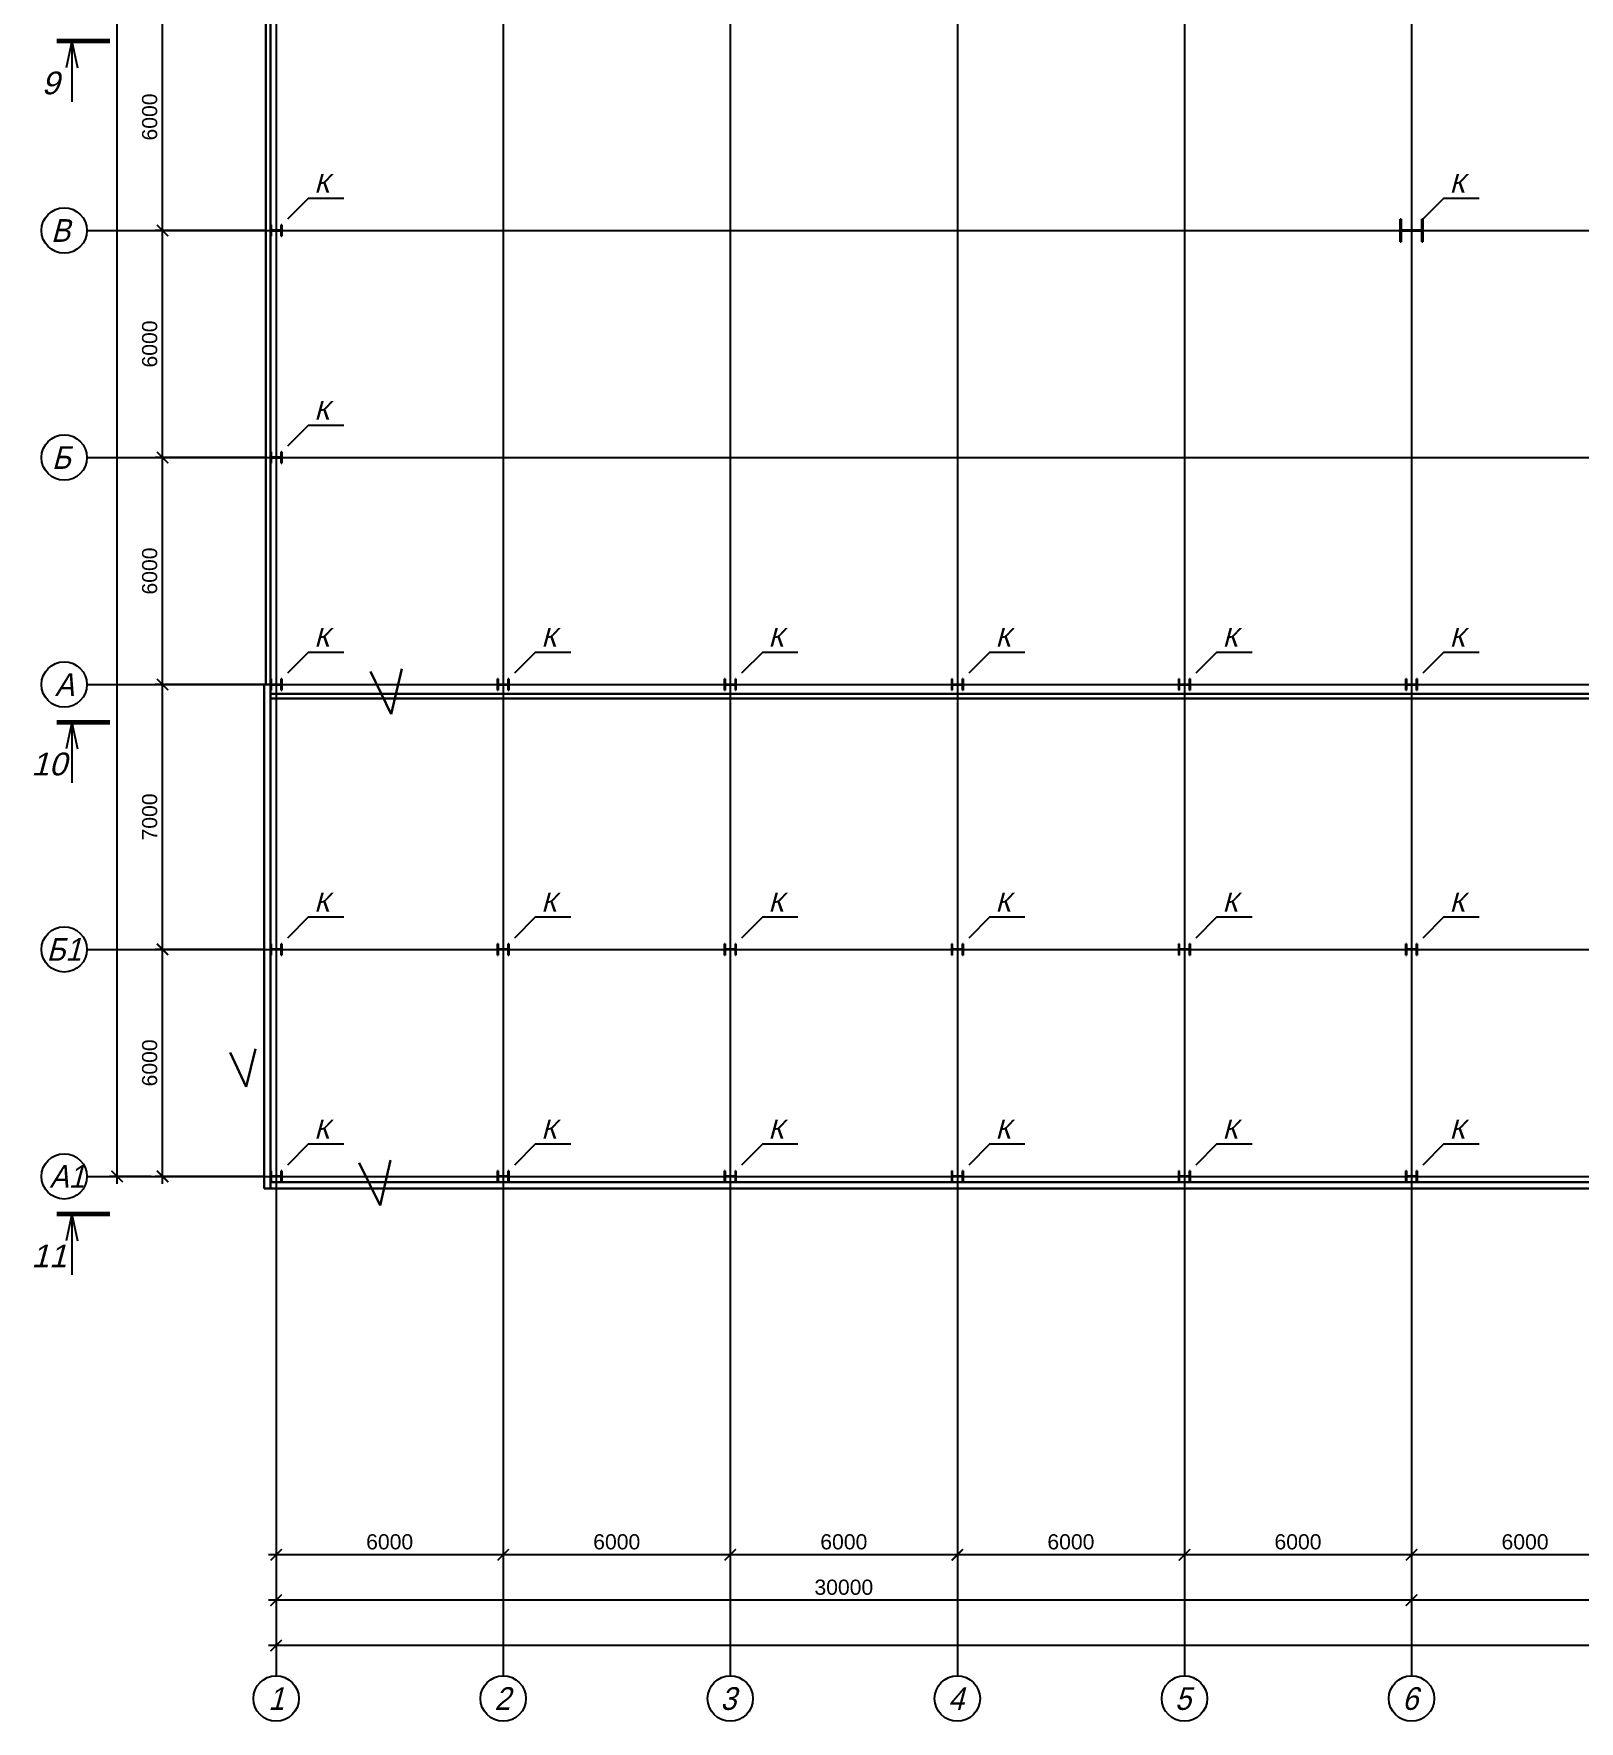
# Model space of a CAD drawing. Header units: millimetres. Extents: x -25736 to -23046, y 7958 to 9460.
# Drawn here: x -24009.4 to -23805.2, y 9024.2 to 9247.2 of the extents above; entities that cross this region are included whole.
import ezdxf

# ---------------------------------------------------------------- set-up
doc = ezdxf.new("R2010")
doc.units = ezdxf.units.MM
doc.linetypes.add('CENTER', pattern=[50.8, 31.75, -6.35, 6.35, -6.35])
doc.layers.get('0').update_dxf_attribs({"lineweight": 30})
doc.layers.add('основной', color=7, linetype='Continuous', lineweight=30)
doc.layers.add('Размеры', color=140, linetype='Continuous')
doc.styles.get("Standard").update_dxf_attribs({"font": 'ARIALUNI.TTF'})
doc.styles.add('Standart (сжат) 0.9', font='ARIALUNI.TTF', dxfattribs={"width": 0.9, "height": 300})
doc.styles.add('для модели', font='ARIALUNI.TTF', dxfattribs={"height": 200})

# ---------------------------------------------------------------- blocks, each defined once
blk = doc.blocks.new('_ArchTick')
at = {"color": 0, "lineweight": 40, "const_width": 0.15}
blk.add_lwpolyline([(-0.5, -0.5), (0.5, 0.5)], dxfattribs=at)

msp = doc.modelspace()

# ---------------------------------------------------------------- linework, layer by layer
at = {"layer": 'основной', "color": 3}
for p, q in [((-23978.72, 9432.503), (-23978.72, 9161.153)), ((-23978.12, 9432.503), (-23978.12, 9161.153)), ((-23978.97, 9094.553), (-23978.97, 9161.153)), ((-23978.97, 9161.153), (-23978.12, 9161.153)), ((-23978.12, 9094.553), (-23978.12, 9161.153)), ((-23978.12, 9159.903), (-23676.62, 9159.903)), ((-23978.12, 9159.303), (-23676.02, 9159.303)), ((-23978.97, 9094.553), (-23614.37, 9094.553)), ((-23978.12, 9095.403), (-23614.37, 9095.403))]:
    msp.add_line(p, q, dxfattribs=at)
at = {"layer": 'основной'}
for p, q in [((-23978.12, 9220.403), (-23978.12, 9221.903)), ((-23978.12, 9221.903), (-23978.045, 9221.903)), ((-23978.045, 9221.903), (-23978.045, 9221.253)), ((-23978.045, 9221.053), (-23978.045, 9220.403)), ((-23977.97, 9221.178), (-23976.77, 9221.178)), ((-23976.77, 9221.128), (-23977.97, 9221.128)), ((-23976.695, 9221.253), (-23976.695, 9221.903)), ((-23976.695, 9221.903), (-23976.62, 9221.903)), ((-23976.695, 9220.403), (-23976.695, 9221.053)), ((-23976.62, 9221.903), (-23976.62, 9220.403)), ((-23828.87, 9219.653), (-23828.87, 9222.653)), ((-23828.87, 9222.653), (-23828.72, 9222.653)), ((-23828.72, 9222.653), (-23828.72, 9221.353)), ((-23828.57, 9221.203), (-23826.17, 9221.203)), ((-23826.17, 9221.103), (-23828.57, 9221.103)), ((-23826.02, 9221.353), (-23826.02, 9222.653)), ((-23826.02, 9222.653), (-23825.87, 9222.653)), ((-23825.87, 9222.653), (-23825.87, 9219.653)), ((-23978.045, 9220.403), (-23978.12, 9220.403)), ((-23976.62, 9220.403), (-23976.695, 9220.403)), ((-23828.72, 9219.653), (-23828.87, 9219.653)), ((-23828.72, 9220.953), (-23828.72, 9219.653)), ((-23826.02, 9219.653), (-23826.02, 9220.953)), ((-23825.87, 9219.653), (-23826.02, 9219.653)), ((-23978.12, 9190.403), (-23978.12, 9191.903)), ((-23978.12, 9191.903), (-23978.045, 9191.903)), ((-23978.045, 9190.403), (-23978.12, 9190.403)), ((-23978.045, 9191.903), (-23978.045, 9191.253)), ((-23978.045, 9191.053), (-23978.045, 9190.403)), ((-23977.97, 9191.178), (-23976.77, 9191.178)), ((-23976.77, 9191.128), (-23977.97, 9191.128)), ((-23976.695, 9191.253), (-23976.695, 9191.903)), ((-23976.695, 9191.903), (-23976.62, 9191.903)), ((-23976.695, 9190.403), (-23976.695, 9191.053)), ((-23976.62, 9190.403), (-23976.695, 9190.403)), ((-23976.62, 9191.903), (-23976.62, 9190.403)), ((-23962.162, 9157.233), (-23960.763, 9163.244)), ((-23978.12, 9160.403), (-23978.12, 9161.903)), ((-23978.12, 9161.903), (-23978.045, 9161.903)), ((-23978.045, 9161.903), (-23978.045, 9161.253)), ((-23978.045, 9161.053), (-23978.045, 9160.403)), ((-23977.97, 9161.178), (-23976.77, 9161.178)), ((-23976.77, 9161.128), (-23977.97, 9161.128)), ((-23976.695, 9161.253), (-23976.695, 9161.903)), ((-23976.695, 9161.903), (-23976.62, 9161.903)), ((-23976.695, 9160.403), (-23976.695, 9161.053)), ((-23976.62, 9161.903), (-23976.62, 9160.403)), ((-23964.908, 9162.881), (-23962.162, 9157.233)), ((-23948.12, 9160.403), (-23948.12, 9161.903)), ((-23948.12, 9161.903), (-23948.045, 9161.903)), ((-23948.045, 9161.903), (-23948.045, 9161.253)), ((-23948.045, 9161.053), (-23948.045, 9160.403)), ((-23947.97, 9161.178), (-23946.77, 9161.178)), ((-23946.77, 9161.128), (-23947.97, 9161.128)), ((-23946.695, 9161.253), (-23946.695, 9161.903)), ((-23946.695, 9161.903), (-23946.62, 9161.903)), ((-23946.695, 9160.403), (-23946.695, 9161.053)), ((-23946.62, 9161.903), (-23946.62, 9160.403)), ((-23918.12, 9160.403), (-23918.12, 9161.903)), ((-23918.12, 9161.903), (-23918.045, 9161.903)), ((-23918.045, 9161.903), (-23918.045, 9161.253)), ((-23918.045, 9161.053), (-23918.045, 9160.403)), ((-23917.97, 9161.178), (-23916.77, 9161.178)), ((-23916.77, 9161.128), (-23917.97, 9161.128)), ((-23916.695, 9161.253), (-23916.695, 9161.903)), ((-23916.695, 9161.903), (-23916.62, 9161.903)), ((-23916.695, 9160.403), (-23916.695, 9161.053)), ((-23916.62, 9161.903), (-23916.62, 9160.403)), ((-23888.12, 9160.403), (-23888.12, 9161.903)), ((-23888.12, 9161.903), (-23888.045, 9161.903)), ((-23888.045, 9161.903), (-23888.045, 9161.253)), ((-23888.045, 9161.053), (-23888.045, 9160.403)), ((-23887.97, 9161.178), (-23886.77, 9161.178)), ((-23886.77, 9161.128), (-23887.97, 9161.128)), ((-23886.695, 9161.253), (-23886.695, 9161.903)), ((-23886.695, 9161.903), (-23886.62, 9161.903)), ((-23886.695, 9160.403), (-23886.695, 9161.053)), ((-23886.62, 9161.903), (-23886.62, 9160.403)), ((-23858.12, 9160.403), (-23858.12, 9161.903)), ((-23858.12, 9161.903), (-23858.045, 9161.903)), ((-23858.045, 9161.903), (-23858.045, 9161.253)), ((-23858.045, 9161.053), (-23858.045, 9160.403)), ((-23857.97, 9161.178), (-23856.77, 9161.178)), ((-23856.77, 9161.128), (-23857.97, 9161.128)), ((-23856.695, 9161.253), (-23856.695, 9161.903)), ((-23856.695, 9161.903), (-23856.62, 9161.903)), ((-23856.695, 9160.403), (-23856.695, 9161.053)), ((-23856.62, 9161.903), (-23856.62, 9160.403)), ((-23828.12, 9160.403), (-23828.12, 9161.903)), ((-23828.12, 9161.903), (-23828.045, 9161.903)), ((-23828.045, 9161.903), (-23828.045, 9161.253)), ((-23828.045, 9161.053), (-23828.045, 9160.403)), ((-23827.97, 9161.178), (-23826.77, 9161.178)), ((-23826.77, 9161.128), (-23827.97, 9161.128)), ((-23826.695, 9161.253), (-23826.695, 9161.903)), ((-23826.695, 9161.903), (-23826.62, 9161.903)), ((-23826.695, 9160.403), (-23826.695, 9161.053)), ((-23826.62, 9161.903), (-23826.62, 9160.403)), ((-23978.045, 9160.403), (-23978.12, 9160.403)), ((-23976.62, 9160.403), (-23976.695, 9160.403)), ((-23948.045, 9160.403), (-23948.12, 9160.403)), ((-23946.62, 9160.403), (-23946.695, 9160.403)), ((-23918.045, 9160.403), (-23918.12, 9160.403)), ((-23916.62, 9160.403), (-23916.695, 9160.403)), ((-23888.045, 9160.403), (-23888.12, 9160.403)), ((-23886.62, 9160.403), (-23886.695, 9160.403)), ((-23858.045, 9160.403), (-23858.12, 9160.403)), ((-23856.62, 9160.403), (-23856.695, 9160.403)), ((-23828.045, 9160.403), (-23828.12, 9160.403)), ((-23826.62, 9160.403), (-23826.695, 9160.403)), ((-23978.12, 9125.403), (-23978.12, 9126.903)), ((-23978.12, 9126.903), (-23978.045, 9126.903)), ((-23978.045, 9125.403), (-23978.12, 9125.403)), ((-23978.045, 9126.903), (-23978.045, 9126.253)), ((-23978.045, 9126.053), (-23978.045, 9125.403)), ((-23977.97, 9126.178), (-23976.77, 9126.178)), ((-23976.77, 9126.128), (-23977.97, 9126.128)), ((-23976.695, 9126.253), (-23976.695, 9126.903)), ((-23976.695, 9126.903), (-23976.62, 9126.903)), ((-23976.695, 9125.403), (-23976.695, 9126.053)), ((-23976.62, 9125.403), (-23976.695, 9125.403)), ((-23976.62, 9126.903), (-23976.62, 9125.403)), ((-23948.12, 9125.403), (-23948.12, 9126.903)), ((-23948.12, 9126.903), (-23948.045, 9126.903)), ((-23948.045, 9125.403), (-23948.12, 9125.403)), ((-23948.045, 9126.903), (-23948.045, 9126.253)), ((-23948.045, 9126.053), (-23948.045, 9125.403)), ((-23947.97, 9126.178), (-23946.77, 9126.178)), ((-23946.77, 9126.128), (-23947.97, 9126.128)), ((-23946.695, 9126.253), (-23946.695, 9126.903)), ((-23946.695, 9126.903), (-23946.62, 9126.903)), ((-23946.695, 9125.403), (-23946.695, 9126.053)), ((-23946.62, 9125.403), (-23946.695, 9125.403)), ((-23946.62, 9126.903), (-23946.62, 9125.403)), ((-23918.12, 9125.403), (-23918.12, 9126.903)), ((-23918.12, 9126.903), (-23918.045, 9126.903)), ((-23918.045, 9125.403), (-23918.12, 9125.403)), ((-23918.045, 9126.903), (-23918.045, 9126.253)), ((-23918.045, 9126.053), (-23918.045, 9125.403)), ((-23917.97, 9126.178), (-23916.77, 9126.178)), ((-23916.77, 9126.128), (-23917.97, 9126.128)), ((-23916.695, 9126.253), (-23916.695, 9126.903)), ((-23916.695, 9126.903), (-23916.62, 9126.903)), ((-23916.695, 9125.403), (-23916.695, 9126.053)), ((-23916.62, 9125.403), (-23916.695, 9125.403)), ((-23916.62, 9126.903), (-23916.62, 9125.403)), ((-23888.12, 9125.403), (-23888.12, 9126.903)), ((-23888.12, 9126.903), (-23888.045, 9126.903)), ((-23888.045, 9125.403), (-23888.12, 9125.403)), ((-23888.045, 9126.903), (-23888.045, 9126.253)), ((-23888.045, 9126.053), (-23888.045, 9125.403)), ((-23887.97, 9126.178), (-23886.77, 9126.178)), ((-23886.77, 9126.128), (-23887.97, 9126.128)), ((-23886.695, 9126.253), (-23886.695, 9126.903)), ((-23886.695, 9126.903), (-23886.62, 9126.903)), ((-23886.695, 9125.403), (-23886.695, 9126.053)), ((-23886.62, 9125.403), (-23886.695, 9125.403)), ((-23886.62, 9126.903), (-23886.62, 9125.403)), ((-23858.12, 9125.403), (-23858.12, 9126.903)), ((-23858.12, 9126.903), (-23858.045, 9126.903)), ((-23858.045, 9125.403), (-23858.12, 9125.403)), ((-23858.045, 9126.903), (-23858.045, 9126.253)), ((-23858.045, 9126.053), (-23858.045, 9125.403)), ((-23857.97, 9126.178), (-23856.77, 9126.178)), ((-23856.77, 9126.128), (-23857.97, 9126.128)), ((-23856.695, 9126.253), (-23856.695, 9126.903)), ((-23856.695, 9126.903), (-23856.62, 9126.903)), ((-23856.695, 9125.403), (-23856.695, 9126.053)), ((-23856.62, 9125.403), (-23856.695, 9125.403)), ((-23856.62, 9126.903), (-23856.62, 9125.403)), ((-23828.12, 9125.403), (-23828.12, 9126.903)), ((-23828.12, 9126.903), (-23828.045, 9126.903)), ((-23828.045, 9125.403), (-23828.12, 9125.403)), ((-23828.045, 9126.903), (-23828.045, 9126.253)), ((-23828.045, 9126.053), (-23828.045, 9125.403)), ((-23827.97, 9126.178), (-23826.77, 9126.178)), ((-23826.77, 9126.128), (-23827.97, 9126.128)), ((-23826.695, 9126.253), (-23826.695, 9126.903)), ((-23826.695, 9126.903), (-23826.62, 9126.903)), ((-23826.695, 9125.403), (-23826.695, 9126.053)), ((-23826.62, 9125.403), (-23826.695, 9125.403)), ((-23826.62, 9126.903), (-23826.62, 9125.403)), ((-23983.437, 9112.534), (-23981.338, 9108.008)), ((-23981.338, 9108.008), (-23980.092, 9112.993)), ((-23978.12, 9095.403), (-23978.12, 9096.903)), ((-23978.12, 9096.903), (-23978.045, 9096.903)), ((-23978.045, 9096.903), (-23978.045, 9096.253)), ((-23977.97, 9096.178), (-23976.77, 9096.178)), ((-23976.695, 9096.253), (-23976.695, 9096.903)), ((-23976.695, 9096.903), (-23976.62, 9096.903)), ((-23976.62, 9096.903), (-23976.62, 9095.403)), ((-23966.384, 9097.951), (-23963.637, 9092.303)), ((-23963.637, 9092.303), (-23962.238, 9098.314)), ((-23948.12, 9095.403), (-23948.12, 9096.903)), ((-23948.12, 9096.903), (-23948.045, 9096.903)), ((-23948.045, 9096.903), (-23948.045, 9096.253)), ((-23947.97, 9096.178), (-23946.77, 9096.178)), ((-23946.695, 9096.253), (-23946.695, 9096.903)), ((-23946.695, 9096.903), (-23946.62, 9096.903)), ((-23946.62, 9096.903), (-23946.62, 9095.403)), ((-23918.12, 9095.403), (-23918.12, 9096.903)), ((-23918.12, 9096.903), (-23918.045, 9096.903)), ((-23918.045, 9096.903), (-23918.045, 9096.253)), ((-23917.97, 9096.178), (-23916.77, 9096.178)), ((-23916.695, 9096.253), (-23916.695, 9096.903)), ((-23916.695, 9096.903), (-23916.62, 9096.903)), ((-23916.62, 9096.903), (-23916.62, 9095.403)), ((-23888.12, 9095.403), (-23888.12, 9096.903)), ((-23888.12, 9096.903), (-23888.045, 9096.903)), ((-23888.045, 9096.903), (-23888.045, 9096.253)), ((-23887.97, 9096.178), (-23886.77, 9096.178)), ((-23886.695, 9096.253), (-23886.695, 9096.903)), ((-23886.695, 9096.903), (-23886.62, 9096.903)), ((-23886.62, 9096.903), (-23886.62, 9095.403)), ((-23858.12, 9095.403), (-23858.12, 9096.903)), ((-23858.12, 9096.903), (-23858.045, 9096.903)), ((-23858.045, 9096.903), (-23858.045, 9096.253)), ((-23857.97, 9096.178), (-23856.77, 9096.178)), ((-23856.695, 9096.253), (-23856.695, 9096.903)), ((-23856.695, 9096.903), (-23856.62, 9096.903)), ((-23856.62, 9096.903), (-23856.62, 9095.403)), ((-23828.12, 9095.403), (-23828.12, 9096.903)), ((-23828.12, 9096.903), (-23828.045, 9096.903)), ((-23828.045, 9096.903), (-23828.045, 9096.253)), ((-23827.97, 9096.178), (-23826.77, 9096.178)), ((-23826.695, 9096.253), (-23826.695, 9096.903)), ((-23826.695, 9096.903), (-23826.62, 9096.903)), ((-23826.62, 9096.903), (-23826.62, 9095.403)), ((-23978.045, 9095.403), (-23978.12, 9095.403)), ((-23978.045, 9096.053), (-23978.045, 9095.403)), ((-23976.77, 9096.128), (-23977.97, 9096.128)), ((-23976.695, 9095.403), (-23976.695, 9096.053)), ((-23976.62, 9095.403), (-23976.695, 9095.403)), ((-23948.045, 9095.403), (-23948.12, 9095.403)), ((-23948.045, 9096.053), (-23948.045, 9095.403)), ((-23946.77, 9096.128), (-23947.97, 9096.128)), ((-23946.695, 9095.403), (-23946.695, 9096.053)), ((-23946.62, 9095.403), (-23946.695, 9095.403)), ((-23918.045, 9095.403), (-23918.12, 9095.403)), ((-23918.045, 9096.053), (-23918.045, 9095.403)), ((-23916.77, 9096.128), (-23917.97, 9096.128)), ((-23916.695, 9095.403), (-23916.695, 9096.053)), ((-23916.62, 9095.403), (-23916.695, 9095.403)), ((-23888.045, 9095.403), (-23888.12, 9095.403)), ((-23888.045, 9096.053), (-23888.045, 9095.403)), ((-23886.77, 9096.128), (-23887.97, 9096.128)), ((-23886.695, 9095.403), (-23886.695, 9096.053)), ((-23886.62, 9095.403), (-23886.695, 9095.403)), ((-23858.045, 9095.403), (-23858.12, 9095.403)), ((-23858.045, 9096.053), (-23858.045, 9095.403)), ((-23856.77, 9096.128), (-23857.97, 9096.128)), ((-23856.695, 9095.403), (-23856.695, 9096.053)), ((-23856.62, 9095.403), (-23856.695, 9095.403)), ((-23828.045, 9095.403), (-23828.12, 9095.403)), ((-23828.045, 9096.053), (-23828.045, 9095.403)), ((-23826.77, 9096.128), (-23827.97, 9096.128)), ((-23826.695, 9095.403), (-23826.695, 9096.053)), ((-23826.62, 9095.403), (-23826.695, 9095.403))]:
    msp.add_line(p, q, dxfattribs=at)
for centre, radius, start, end in [((-23977.97, 9221.253), 0.075, 180, 270), ((-23977.97, 9221.053), 0.075, 90, 180), ((-23976.77, 9221.253), 0.075, 270, 0), ((-23976.77, 9221.053), 0.075, 0, 90), ((-23828.57, 9221.353), 0.15, 180, 270), ((-23828.57, 9220.953), 0.15, 90, 180), ((-23826.17, 9221.353), 0.15, 270, 0), ((-23826.17, 9220.953), 0.15, 0, 90), ((-23977.97, 9191.253), 0.075, 180, 270), ((-23977.97, 9191.053), 0.075, 90, 180), ((-23976.77, 9191.253), 0.075, 270, 0), ((-23976.77, 9191.053), 0.075, 0, 90), ((-23977.97, 9161.253), 0.075, 180, 270), ((-23977.97, 9161.053), 0.075, 90, 180), ((-23976.77, 9161.253), 0.075, 270, 0), ((-23976.77, 9161.053), 0.075, 0, 90), ((-23947.97, 9161.253), 0.075, 180, 270), ((-23947.97, 9161.053), 0.075, 90, 180), ((-23946.77, 9161.253), 0.075, 270, 0), ((-23946.77, 9161.053), 0.075, 0, 90), ((-23917.97, 9161.253), 0.075, 180, 270), ((-23917.97, 9161.053), 0.075, 90, 180), ((-23916.77, 9161.253), 0.075, 270, 0), ((-23916.77, 9161.053), 0.075, 0, 90), ((-23887.97, 9161.253), 0.075, 180, 270), ((-23887.97, 9161.053), 0.075, 90, 180), ((-23886.77, 9161.253), 0.075, 270, 0), ((-23886.77, 9161.053), 0.075, 0, 90), ((-23857.97, 9161.253), 0.075, 180, 270), ((-23857.97, 9161.053), 0.075, 90, 180), ((-23856.77, 9161.253), 0.075, 270, 0), ((-23856.77, 9161.053), 0.075, 0, 90), ((-23827.97, 9161.253), 0.075, 180, 270), ((-23827.97, 9161.053), 0.075, 90, 180), ((-23826.77, 9161.253), 0.075, 270, 0), ((-23826.77, 9161.053), 0.075, 0, 90), ((-23977.97, 9126.253), 0.075, 180, 270), ((-23977.97, 9126.053), 0.075, 90, 180), ((-23976.77, 9126.253), 0.075, 270, 0), ((-23976.77, 9126.053), 0.075, 0, 90), ((-23947.97, 9126.253), 0.075, 180, 270), ((-23947.97, 9126.053), 0.075, 90, 180), ((-23946.77, 9126.253), 0.075, 270, 0), ((-23946.77, 9126.053), 0.075, 0, 90), ((-23917.97, 9126.253), 0.075, 180, 270), ((-23917.97, 9126.053), 0.075, 90, 180), ((-23916.77, 9126.253), 0.075, 270, 0), ((-23916.77, 9126.053), 0.075, 0, 90), ((-23887.97, 9126.253), 0.075, 180, 270), ((-23887.97, 9126.053), 0.075, 90, 180), ((-23886.77, 9126.253), 0.075, 270, 0), ((-23886.77, 9126.053), 0.075, 0, 90), ((-23857.97, 9126.253), 0.075, 180, 270), ((-23857.97, 9126.053), 0.075, 90, 180), ((-23856.77, 9126.253), 0.075, 270, 0), ((-23856.77, 9126.053), 0.075, 0, 90), ((-23827.97, 9126.253), 0.075, 180, 270), ((-23827.97, 9126.053), 0.075, 90, 180), ((-23826.77, 9126.253), 0.075, 270, 0), ((-23826.77, 9126.053), 0.075, 0, 90), ((-23977.97, 9096.253), 0.075, 180, 270), ((-23976.77, 9096.253), 0.075, 270, 0), ((-23947.97, 9096.253), 0.075, 180, 270), ((-23946.77, 9096.253), 0.075, 270, 0), ((-23917.97, 9096.253), 0.075, 180, 270), ((-23916.77, 9096.253), 0.075, 270, 0), ((-23887.97, 9096.253), 0.075, 180, 270), ((-23886.77, 9096.253), 0.075, 270, 0), ((-23857.97, 9096.253), 0.075, 180, 270), ((-23856.77, 9096.253), 0.075, 270, 0), ((-23827.97, 9096.253), 0.075, 180, 270), ((-23826.77, 9096.253), 0.075, 270, 0), ((-23977.97, 9096.053), 0.075, 90, 180), ((-23976.77, 9096.053), 0.075, 0, 90), ((-23947.97, 9096.053), 0.075, 90, 180), ((-23946.77, 9096.053), 0.075, 0, 90), ((-23917.97, 9096.053), 0.075, 90, 180), ((-23916.77, 9096.053), 0.075, 0, 90), ((-23887.97, 9096.053), 0.075, 90, 180), ((-23886.77, 9096.053), 0.075, 0, 90), ((-23857.97, 9096.053), 0.075, 90, 180), ((-23856.77, 9096.053), 0.075, 0, 90), ((-23827.97, 9096.053), 0.075, 90, 180), ((-23826.77, 9096.053), 0.075, 0, 90)]:
    msp.add_arc(centre, radius, start, end, dxfattribs=at)
at = {"layer": 'Размеры', "linetype": 'CENTER', "ltscale": 20}
for p, q in [((-23977.37, 9436.153), (-23977.37, 9030.153)), ((-23947.37, 9436.153), (-23947.37, 9030.153)), ((-23917.37, 9436.153), (-23917.37, 9030.153)), ((-23887.37, 9436.153), (-23887.37, 9030.153)), ((-23857.37, 9436.153), (-23857.37, 9030.153)), ((-23827.37, 9436.153), (-23827.37, 9030.153)), ((-24002.37, 9221.153), (-23612.37, 9221.153)), ((-24002.37, 9191.153), (-23612.37, 9191.153)), ((-24002.37, 9161.153), (-23612.37, 9161.153)), ((-24002.37, 9126.153), (-23612.37, 9126.153)), ((-24002.37, 9096.153), (-23612.37, 9096.153))]:
    msp.add_line(p, q, dxfattribs=at)
at = {"layer": 'Размеры'}
for p, q in [((-23998.37, 9095.153), (-23998.37, 9432.153)), ((-23992.37, 9220.153), (-23992.37, 9252.153)), ((-23978.87, 9221.153), (-23993.37, 9221.153)), ((-23978.87, 9221.153), (-23993.37, 9221.153)), ((-23992.37, 9190.153), (-23992.37, 9222.153)), ((-23992.37, 9160.153), (-23992.37, 9192.153)), ((-23978.87, 9191.153), (-23993.37, 9191.153)), ((-23978.87, 9191.153), (-23993.37, 9191.153)), ((-23978.87, 9161.153), (-23993.37, 9161.153)), ((-23978.87, 9161.153), (-23993.37, 9161.153)), ((-23992.37, 9125.153), (-23992.37, 9162.153)), ((-23978.87, 9126.153), (-23993.37, 9126.153)), ((-23978.87, 9126.153), (-23993.37, 9126.153)), ((-23992.37, 9095.153), (-23992.37, 9127.153)), ((-23993.87, 9096.153), (-23999.37, 9096.153)), ((-23978.87, 9096.153), (-23993.37, 9096.153)), ((-23977.37, 9059.653), (-23977.37, 9045.153)), ((-23947.37, 9059.653), (-23947.37, 9045.153)), ((-23947.37, 9059.653), (-23947.37, 9045.153)), ((-23917.37, 9059.653), (-23917.37, 9045.153)), ((-23917.37, 9059.653), (-23917.37, 9045.153)), ((-23887.37, 9059.653), (-23887.37, 9045.153)), ((-23887.37, 9059.653), (-23887.37, 9045.153)), ((-23857.37, 9059.653), (-23857.37, 9045.153)), ((-23857.37, 9059.653), (-23857.37, 9045.153)), ((-23827.37, 9059.653), (-23827.37, 9045.153)), ((-23827.37, 9059.653), (-23827.37, 9045.153)), ((-23946.37, 9046.153), (-23978.37, 9046.153)), ((-23916.37, 9046.153), (-23948.37, 9046.153)), ((-23886.37, 9046.153), (-23918.37, 9046.153)), ((-23856.37, 9046.153), (-23888.37, 9046.153)), ((-23826.37, 9046.153), (-23858.37, 9046.153)), ((-23796.37, 9046.153), (-23828.37, 9046.153)), ((-23977.37, 9044.653), (-23977.37, 9039.153)), ((-23827.37, 9044.653), (-23827.37, 9039.153)), ((-23827.37, 9044.653), (-23827.37, 9039.153)), ((-23826.37, 9040.153), (-23978.37, 9040.153)), ((-23977.37, 9038.653), (-23977.37, 9033.153)), ((-23676.37, 9040.153), (-23828.37, 9040.153)), ((-23616.37, 9034.153), (-23978.37, 9034.153))]:
    msp.add_line(p, q, dxfattribs=at)
at = {"layer": 'Размеры', "lineweight": 60, "ltscale": 2}
for p, q in [((-23999.349, 9246.153), (-24006.349, 9246.153)), ((-23999.349, 9156.153), (-24006.349, 9156.153)), ((-23999.349, 9091.153), (-24006.349, 9091.153))]:
    msp.add_line(p, q, dxfattribs=at)
at = {"layer": 'Размеры', "ltscale": 2}
for p, q in [((-24004.349, 9246.153), (-24005.099, 9242.653)), ((-24004.349, 9246.153), (-24003.599, 9242.653)), ((-24004.349, 9246.153), (-24004.349, 9238.153)), ((-24004.349, 9156.153), (-24005.099, 9152.653)), ((-24004.349, 9156.153), (-24003.599, 9152.653)), ((-24004.349, 9156.153), (-24004.349, 9148.153)), ((-24004.349, 9091.153), (-24005.099, 9087.653)), ((-24004.349, 9091.153), (-24003.599, 9087.653)), ((-24004.349, 9091.153), (-24004.349, 9083.153))]:
    msp.add_line(p, q, dxfattribs=at)
at = {"layer": 'Размеры', "color": 5}
for p, q in [((-23973.083, 9225.441), (-23975.87, 9222.653)), ((-23973.083, 9225.441), (-23968.435, 9225.441)), ((-23823.083, 9225.441), (-23825.87, 9222.653)), ((-23823.083, 9225.441), (-23818.435, 9225.441)), ((-23973.083, 9195.441), (-23975.87, 9192.653)), ((-23973.083, 9195.441), (-23968.435, 9195.441)), ((-23973.083, 9165.441), (-23975.87, 9162.653)), ((-23973.083, 9165.441), (-23968.435, 9165.441)), ((-23943.083, 9165.441), (-23945.87, 9162.653)), ((-23943.083, 9165.441), (-23938.435, 9165.441)), ((-23913.083, 9165.441), (-23915.87, 9162.653)), ((-23913.083, 9165.441), (-23908.435, 9165.441)), ((-23883.083, 9165.441), (-23885.87, 9162.653)), ((-23883.083, 9165.441), (-23878.435, 9165.441)), ((-23853.083, 9165.441), (-23855.87, 9162.653)), ((-23853.083, 9165.441), (-23848.435, 9165.441)), ((-23823.083, 9165.441), (-23825.87, 9162.653)), ((-23823.083, 9165.441), (-23818.435, 9165.441)), ((-23973.083, 9130.441), (-23975.87, 9127.653)), ((-23973.083, 9130.441), (-23968.435, 9130.441)), ((-23943.083, 9130.441), (-23945.87, 9127.653)), ((-23943.083, 9130.441), (-23938.435, 9130.441)), ((-23913.083, 9130.441), (-23915.87, 9127.653)), ((-23913.083, 9130.441), (-23908.435, 9130.441)), ((-23883.083, 9130.441), (-23885.87, 9127.653)), ((-23883.083, 9130.441), (-23878.435, 9130.441)), ((-23853.083, 9130.441), (-23855.87, 9127.653)), ((-23853.083, 9130.441), (-23848.435, 9130.441)), ((-23823.083, 9130.441), (-23825.87, 9127.653)), ((-23823.083, 9130.441), (-23818.435, 9130.441)), ((-23973.083, 9100.441), (-23975.87, 9097.653)), ((-23973.083, 9100.441), (-23968.435, 9100.441)), ((-23943.083, 9100.441), (-23945.87, 9097.653)), ((-23943.083, 9100.441), (-23938.435, 9100.441)), ((-23913.083, 9100.441), (-23915.87, 9097.653)), ((-23913.083, 9100.441), (-23908.435, 9100.441)), ((-23883.083, 9100.441), (-23885.87, 9097.653)), ((-23883.083, 9100.441), (-23878.435, 9100.441)), ((-23853.083, 9100.441), (-23855.87, 9097.653)), ((-23853.083, 9100.441), (-23848.435, 9100.441)), ((-23823.083, 9100.441), (-23825.87, 9097.653)), ((-23823.083, 9100.441), (-23818.435, 9100.441))]:
    msp.add_line(p, q, dxfattribs=at)
at = {"layer": 'Размеры'}
for centre in [(-24005.37, 9221.153), (-24005.37, 9191.153), (-24005.37, 9161.153), (-24005.37, 9126.153), (-24005.37, 9096.153), (-23977.37, 9027.153), (-23947.37, 9027.153), (-23917.37, 9027.153), (-23887.37, 9027.153), (-23857.37, 9027.153), (-23827.37, 9027.153)]:
    msp.add_circle(centre, 3, dxfattribs=at)

# ---------------------------------------------------------------- block references
at = {"layer": 'Размеры', "xscale": 1.5, "yscale": 1.5, "zscale": 1.5}
for p, rotation in [((-23992.37, 9221.153), 90), ((-23992.37, 9221.153), 270), ((-23992.37, 9191.153), 90), ((-23992.37, 9191.153), 270), ((-23992.37, 9161.153), 90), ((-23992.37, 9161.153), 270), ((-23992.37, 9126.153), 90), ((-23992.37, 9126.153), 270), ((-23998.37, 9096.153), 270), ((-23992.37, 9096.153), 270), ((-23977.37, 9046.153), 180), ((-23947.37, 9046.153), 180), ((-23917.37, 9046.153), 180), ((-23887.37, 9046.153), 180), ((-23857.37, 9046.153), 180), ((-23827.37, 9046.153), 180), ((-23977.37, 9040.153), 180), ((-23827.37, 9040.153), 180), ((-23977.37, 9034.153), 180)]:
    msp.add_blockref('_ArchTick', p, dxfattribs=dict(at, rotation=rotation))
for p in [(-23947.37, 9046.153), (-23917.37, 9046.153), (-23887.37, 9046.153), (-23857.37, 9046.153), (-23827.37, 9046.153), (-23827.37, 9040.153)]:
    msp.add_blockref('_ArchTick', p, dxfattribs=at)

# ---------------------------------------------------------------- texts
at = {"layer": 'Размеры', "oblique": 15}
for s, p in [('9', (-24008.349, 9239.153)), ('10', (-24009.709, 9149.153)), ('11', (-24009.709, 9084.153))]:
    msp.add_text(s, height=3, dxfattribs=at).set_placement(p)
at = {"layer": 'Размеры', "color": 5, "oblique": 15}
for p in [(-23972.353, 9226.141), (-23822.353, 9226.141), (-23972.353, 9196.141), (-23972.353, 9166.141), (-23942.353, 9166.141), (-23912.353, 9166.141), (-23882.353, 9166.141), (-23852.353, 9166.141), (-23822.353, 9166.141), (-23972.353, 9131.141), (-23942.353, 9131.141), (-23912.353, 9131.141), (-23882.353, 9131.141), (-23852.353, 9131.141), (-23822.353, 9131.141), (-23972.353, 9101.141), (-23942.353, 9101.141), (-23912.353, 9101.141), (-23882.353, 9101.141), (-23852.353, 9101.141), (-23822.353, 9101.141)]:
    msp.add_text('К', height=2.5, dxfattribs=at).set_placement(p)
at = {"layer": 'Размеры', "color": 1, "style": 'Standart (сжат) 0.9', "oblique": 15, "width": 0.9}
for s, p in [('В', (-24007.11, 9219.653)), ('Б', (-24006.993, 9189.653)), ('А', (-24006.592, 9159.653)), ('Б1', (-24007.701, 9124.653)), ('А1', (-24007.315, 9094.653)), ('1', (-23978.415, 9025.653)), ('2', (-23948.531, 9025.653)), ('3', (-23918.684, 9025.653)), ('4', (-23888.602, 9025.653)), ('5', (-23858.62, 9025.653)), ('6', (-23828.608, 9025.653))]:
    msp.add_text(s, height=3, dxfattribs=at).set_placement(p)
at = {"layer": 'Размеры', "char_height": 2, "attachment_point": 5, "rotation": 90, "style": 'для модели'}
for s, insert in [('6000', (-23994.07, 9236.153)), ('6000', (-23994.07, 9206.153)), ('6000', (-23994.07, 9176.153)), ('7000', (-23994.07, 9143.653)), ('6000', (-23994.07, 9111.153))]:
    msp.add_mtext(s, dxfattribs=dict(at, insert=insert))
at = {"layer": 'Размеры', "char_height": 2, "attachment_point": 5, "style": 'для модели'}
for s, insert in [('6000', (-23962.37, 9047.853)), ('6000', (-23932.37, 9047.853)), ('6000', (-23902.37, 9047.853)), ('6000', (-23872.37, 9047.853)), ('6000', (-23842.37, 9047.853)), ('6000', (-23812.37, 9047.853)), ('30000', (-23902.37, 9041.853))]:
    msp.add_mtext(s, dxfattribs=dict(at, insert=insert))

doc.saveas('drawing.dxf')
